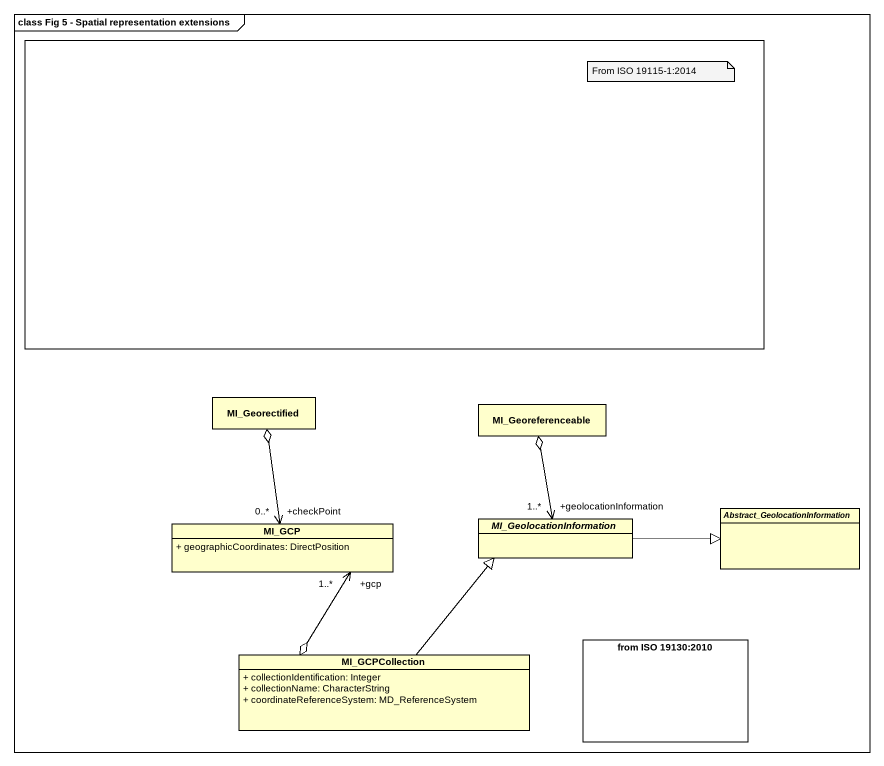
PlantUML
@startuml
mainframe class Fig 5 - Spatial representation extensions
allowmixing
hide circle
hide empty members
skinparam classAttributeIconSize 0
rectangle " " as rectangle1
class MI_Georectified
class MI_Georeferenceable
class MI_GCP {
  + geographicCoordinates: DirectPosition
}
abstract class MI_GeolocationInformation
abstract class "Abstract_GeolocationInformation" as Abstract_
rectangle "from ISO 19130:2010" as from_ISO_19130_2010
class MI_GCPCollection {
  + collectionIdentification: Integer
  + collectionName: CharacterString
  + coordinateReferenceSystem: MD_ReferenceSystem
}
MI_Georectified o--> "+checkPoint\n0..*" MI_GCP
MI_Georeferenceable o--> "+geolocationInformation\n1..*" MI_GeolocationInformation
MI_GCP "+gcp\n1..*" <--o MI_GCPCollection
MI_GeolocationInformation -right-|> Abstract_
MI_GCPCollection -up-|> MI_GeolocationInformation
note as N1
  From ISO 19115-1:2014
end note
@enduml
